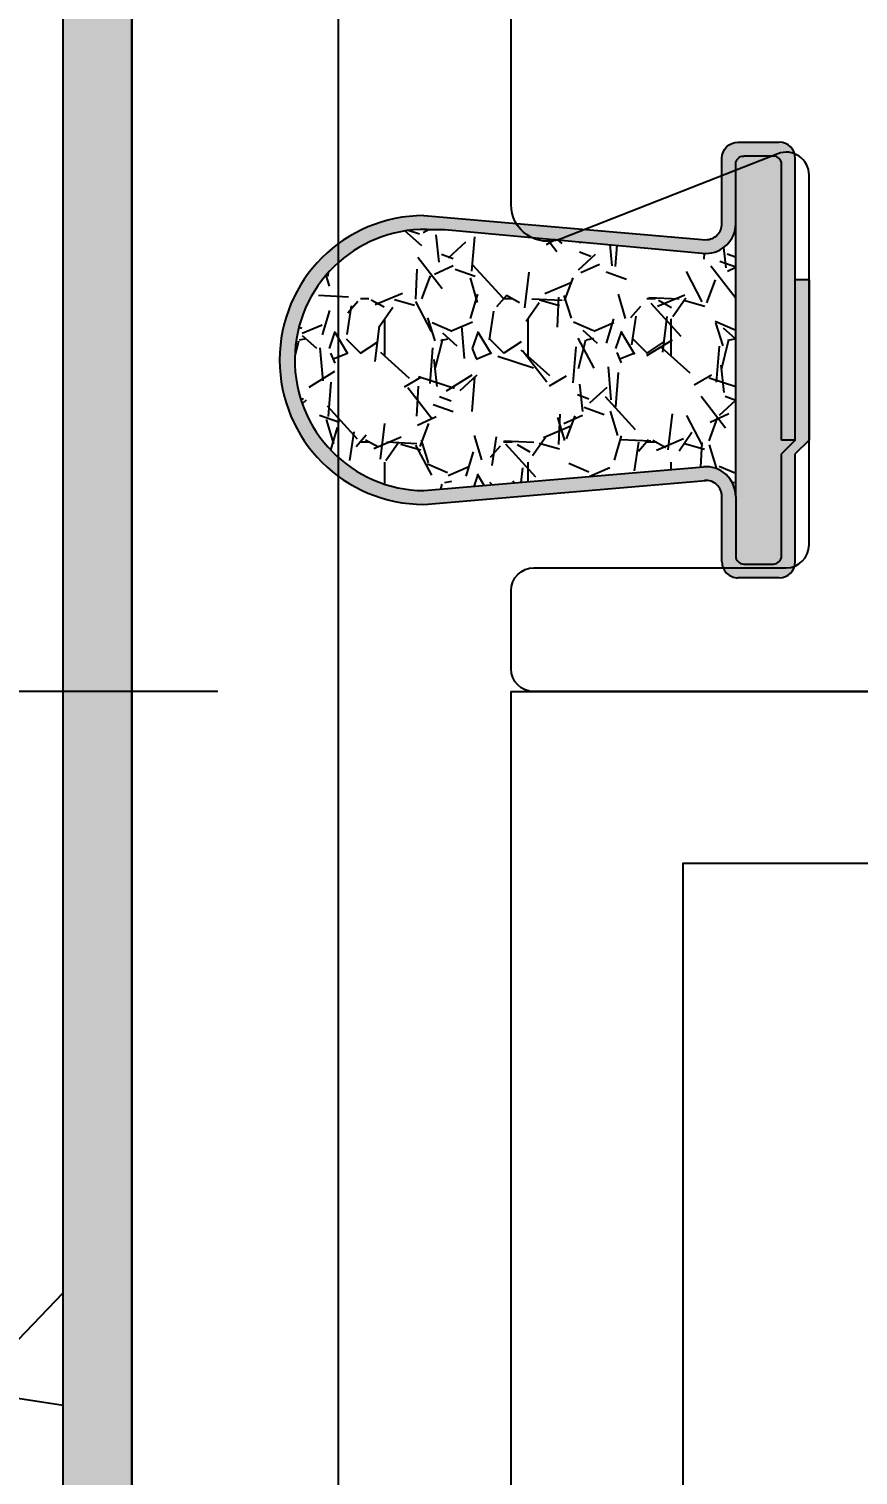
# Model space of a CAD drawing. Extents: x 0 to 79.8, y 0 to 38.2.
# Drawn here: x 5.604 to 5.965, y 29.303 to 29.934 of the extents above; entities that cross this region are included whole.
import ezdxf

# ---------------------------------------------------------------- set-up
doc = ezdxf.new("R2010")
doc.units = 0
doc.header["$MEASUREMENT"] = 0
doc.layers.get('0').update_dxf_attribs({"linetype": 'CONTINUOUS'})
doc.layers.get('DEFPOINTS').update_dxf_attribs({"color": 1, "linetype": 'CONTINUOUS'})
for name, color, linetype in [('DIM', 4, 'CONTINUOUS'), ('FRAME', 1, 'CONTINUOUS'), ('SILL-PAN', 7, 'CONTINUOUS'), ('TEXT', 7, 'CONTINUOUS'), ('TITLE-BLOCK', 7, 'CONTINUOUS'), ('WATERPROOF_MATL', 5, 'CONTINUOUS')]:
    doc.layers.add(name, color=color, linetype=linetype)
doc.styles.add('ROMANS', font='romans')
doc.styles.get("Standard").update_dxf_attribs({"font": 'simplex.shx'})
doc.dimstyles.new('QUARTER', dxfattribs={"dimscale": 4, "dimtxt": 0.06, "dimasz": 0.04999999999999999, "dimexe": 0.06, "dimexo": 0.032, "dimgap": 0.021, "dimtad": 0, "dimdec": 4, "dimzin": 4, "dimdsep": 46, "dimlunit": 5, "dimtxsty": 'ROMANS', "dimcen": 0.09, "dimadec": 0, "dimazin": 1, "dimtfac": 1, "dimtdec": 4, "dimtofl": 0, "dimtmove": 0, "dimatfit": 3, "dimfxl": 0, "dimtolj": 1, "dimtzin": 0, "dimarcsym": 0})
doc.dimstyles.new('QUARTER HORIZONTAL', dxfattribs={"dimscale": 4, "dimtxt": 0.06, "dimasz": 0.04999999999999999, "dimexe": 0.06, "dimexo": 0.032, "dimgap": 0.021, "dimtad": 0, "dimtih": 1, "dimtoh": 1, "dimdec": 4, "dimzin": 4, "dimdsep": 46, "dimlunit": 5, "dimtxsty": 'Standard', "dimcen": 0.09, "dimadec": 0, "dimazin": 1, "dimtfac": 1, "dimtdec": 4, "dimtofl": 0, "dimtmove": 0, "dimatfit": 3, "dimfxl": 0, "dimtolj": 1, "dimtzin": 0, "dimarcsym": 0})
doc.dimstyles.get("Standard").update_dxf_attribs({"dimtxt": 0.18, "dimasz": 0.18, "dimexe": 0.18, "dimexo": 0.0625, "dimgap": 0.09, "dimtad": 0, "dimtih": 1, "dimtoh": 1, "dimdec": 4, "dimzin": 0, "dimdsep": 46, "dimtxsty": 'Standard', "dimcen": 0.09, "dimadec": 0, "dimazin": 0, "dimtfac": 1, "dimtdec": 4, "dimtofl": 0, "dimtmove": 0, "dimatfit": 3, "dimfxl": 0, "dimtolj": 1, "dimtzin": 0, "dimarcsym": 0})

# ---------------------------------------------------------------- blocks, each defined once
blk = doc.blocks.new('*D127')
at = {"layer": 'DEFPOINTS', "color": 0}
for p in [(1.692680698425358, 29.64502077029914), (5.81389900099469, 29.64502077029914), (5.684648391647778, 28.51452125751251)]:
    blk.add_point(p, dxfattribs=at)
at = {"layer": 'TITLE-BLOCK', "color": 0, "lineweight": -2}
for p, q in [((1.692680698425358, 29.84502077029914), (1.692680698425358, 30.04502077029914)), ((5.68589900099469, 29.64502077029914), (1.452680698425357, 29.64502077029914)), ((5.556648391647778, 28.51452125751251), (1.452680698425358, 28.51452125751251)), ((1.692680698425358, 28.31452125751251), (1.692680698425358, 28.11452125751251))]:
    blk.add_line(p, q, dxfattribs=at)
at = {"layer": 'TITLE-BLOCK', "color": 0}
for points in [[(1.659347365092025, 29.84502077029914), (1.726014031758691, 29.84502077029914), (1.692680698425358, 29.64502077029914)], [(1.659347365092025, 28.31452125751251), (1.726014031758691, 28.31452125751251), (1.692680698425358, 28.51452125751251)]]:
    blk.add_solid(points, dxfattribs=at)
at = {"layer": 'TITLE-BLOCK', "color": 0, "insert": (1.692680698425366, 29.06452101390576), "char_height": 0.24, "attachment_point": 5}
blk.add_mtext('\\A1;1{\\H1x;\\S1/8;}"', dxfattribs=at)
blk = doc.blocks.new('*D128')
at = {"color": 0, "lineweight": -2}
for p, q in [((0.7658476520794513, 35.37450990862439), (0.7658476520794516, 33.85422986878273)), ((0.7658476520794528, 28.71452125751251), (0.7658476520794525, 30.23480129735416)), ((5.556648391647778, 28.51452125751251), (0.5258476520794524, 28.51452125751251))]:
    blk.add_line(p, q, dxfattribs=at)
at = {"color": 0}
for points in [[(0.7325143187461178, 35.37450990862439), (0.7991809854127846, 35.37450990862439), (0.7658476520794513, 35.57450990862439)], [(0.7325143187461194, 28.71452125751251), (0.7991809854127861, 28.71452125751251), (0.7658476520794528, 28.51452125751251)]]:
    blk.add_solid(points, dxfattribs=at)
at = {"layer": 'DEFPOINTS', "color": 0}
for p in [(0.7658476520794513, 35.57450990862439), (6.132512048931627, 35.57450990862439), (5.684648391647778, 28.51452125751251)]:
    blk.add_point(p, dxfattribs=at)
at = {"color": 0, "insert": (0.7658476520794609, 32.04451558306844), "char_height": 0.24, "attachment_point": 5, "rotation": 90, "style": 'ROMANS'}
blk.add_mtext('\\A1;NET FRAME HEIGHT', dxfattribs=at)
blk = doc.blocks.new('*D131')
at = {"color": 0, "lineweight": -2}
for p, q in [((1.692680698425357, 35.37450990862438), (1.692680698425357, 35.22519391089033)), ((1.692680698425358, 29.84502077029913), (1.692680698425358, 29.99433676803319)), ((5.68589900099469, 29.64502077029913), (1.452680698425358, 29.64502077029913))]:
    blk.add_line(p, q, dxfattribs=at)
at = {"color": 0}
for points in [[(1.659347365092024, 35.37450990862438), (1.72601403175869, 35.37450990862438), (1.692680698425357, 35.57450990862439)], [(1.659347365092025, 29.84502077029913), (1.726014031758691, 29.84502077029913), (1.692680698425358, 29.64502077029913)]]:
    blk.add_solid(points, dxfattribs=at)
at = {"layer": 'DEFPOINTS', "color": 0}
for p in [(1.692680698425357, 35.57450990862439), (6.13251204893157, 35.57450990862439), (5.81389900099469, 29.64502077029913)]:
    blk.add_point(p, dxfattribs=at)
at = {"color": 0, "insert": (1.692680698425366, 32.60976533946175), "char_height": 0.24, "attachment_point": 5, "rotation": 90, "style": 'ROMANS'}
blk.add_mtext('\\A1;JAMB HEIGHT (NHF-1.125")', dxfattribs=at)
blk = doc.blocks.new('3774-TRACK_SUPPORT')
at = {"layer": 'TEXT'}
blk.add_lwpolyline([(-0.05000000000001136, -0.6260004872076111), (-0.7539997968843295, -0.6260004872076111), (-0.7539997968843295, -1.216000487207586), (-0.828999796884375, -1.216000487207586), (-0.828999796884375, -0.626000487207668), (-0.953999796884375, -0.626000487207668), (-0.953999796884375, -0.1760004872075657), (-0.6839997968843932, -0.1760004872076226), (-0.6839997968843932, -0.2510004872076112), (-0.8789997968843295, -0.2510004872076112), (-0.8789997968843295, -0.5510004872076225), (-0.1874999999999432, -0.5510004872076225, 0.414213562373095)], format="xyb", dxfattribs=at)
blk = doc.blocks.new('*U110')
at = {"layer": 'FRAME'}
blk.add_lwpolyline([(0.695293722377869, -0.4399999999999409), (0.6449999999999818, -0.4399999999999409, 0.4142135623730951), (0.6050000000000182, -0.4800000000000182), (0.6050000000000182, -0.6800004872134195, -0.4142135623730951), (0.5850000000000364, -0.7000004872134014), (0.4357039861587282, -0.7000004872134014), (0.3651324714081738, -0.7000004872134014), (0.009999999999990905, -0.7000004872134014, -0.414213562373094), (0, -0.6900004872134105), (0, -0.6560004872134186, -0.4142135623730951), (0.009999999999990905, -0.6460004872134277), (0.1200000000000045, -0.6460004872134277, 0.4142135623730951), (0.1299999999999955, -0.6360004872134368), (0.1299999999999955, -0.4746324154476724, 0.528549106776105), (0.1163456096550135, -0.4653240626822139), (0.02184702455201659, -0.5024235072041847, -0.5285491067761047), (0, -0.4875301427794057), (0, -0.3980004872134373)], format="xyb", dxfattribs=at)
at = {"layer": 'DIM'}
blk.add_blockref('3774-TRACK_SUPPORT', (0.9539997968844318, -0.5240000000057788), dxfattribs=at)
blk = doc.blocks.new('*U269')
h = blk.add_hatch(color=7)
h.dxf.hatch_style = 1
h.paths.add_polyline_path([(-0.06244228641652898, 0.1619882729286112), (-0.0520159362549512, 0.03959539549218635, -0.4393819219709624), (-0.05899056916341916, 0.03200000000000003), (-0.08744328750798944, 0.03199999999999958, 0.414213562373092), (-0.09444328750798936, 0.02499999999999958), (-0.09444328750798936, 0.006999999999999534, 0.4142135623730894), (-0.08744328750798935, -3.33066907387547e-16), (-0.04044228750799125, 0), (-0.03444328750798856, -0.0060000000000002), (0.03555771249200922, -0.0060000000000002), (0.03555771249200923, -2.775557561562891e-17), (-0.03444328750798852, 0), (-0.04044228750799118, 0.005999999999999645), (-0.08494328750798986, 0.005999999999999617, -0.4142135623730941), (-0.08844328750798985, 0.00949999999999962), (-0.08844328750798985, 0.02249999999999991, -0.414213562373071), (-0.08494328750798988, 0.02599999999999963), (-0.05899056916341897, 0.02600000000000002, 0.4393819219709506), (-0.04603767947626435, 0.0401057344854886), (-0.05644207855980712, 0.1619858380355864, -1.000618141417038), (0.05755671249201022, 0.160705716355984), (0.05755671249201023, 0.152869), (0.04705771705673792, 0.03901089416962103, 0.414459032046027), (0.06005771249200897, 0.02599999999999977), (0.08605771249200875, 0.02599999999999963, -0.4142135623730931), (0.08955771249200875, 0.02249999999999963), (0.08955771249200878, 0.009499999999999814, -0.4142135623731137), (0.08605771249200878, 0.005999999999999589), (-0.03444328750798853, 0.005999999999999645), (-0.03444328750798853, 0), (0.0885567124920108, -3.33066907387547e-16, 0.4142135623730951), (0.09555671249201081, 0.006999999999999673), (0.09555671249201081, 0.02499999999999974, 0.4142135623730885), (0.0885567124920108, 0.03199999999999958), (0.06005771249200895, 0.03199999999999983, -0.4142135623729288), (0.05305771249200897, 0.0389999999999959), (0.0635577124920091, 0.1620000000000135, 1.000093076325736)])
h = blk.add_hatch()
h.set_pattern_fill('GRAVEL', scale=0.0625)
h.set_pattern_definition([(228.012787504, (-0.01399056916341923, 0.08849999999999991), (-0.5000000000000039, -0.5625000000000002), [0.0084085, -0.8324430029421062]), (184.969740728, (-0.01961556916341944, 0.08224999999999982), (0.7499999999999984, 0.06250000000000219), [0.01442925, -1.428495297576875]), (132.510447078, (-0.03399056916341969, 0.08099999999999985), (0.6250000000000073, -0.6874999999999916), [0.01017425, -1.007252037256231]), (267.273689006, (-0.05836556916341973, 0.06537499999999985), (0.06250000000000151, 1.250000000000001), [0.013139875, -1.300847377601812]), (292.833654178, (-0.0589905691634196, 0.0522499999999998), (-0.3124999999999993, 0.7500000000000018), [0.0128846875, -1.275585820505518]), (357.273689006, (-0.05399056916341971, 0.04037499999999983), (-1.250000000000001, 0.0625000000000016), [0.013139875, -1.300847377601812]), (37.6942404667, (-0.04086556916341966, 0.03974999999999984), (-0.8124999999999999, -0.6249999999999983), [0.0173768125, -1.72030303430725]), (72.2553283749, (-0.02711556916341973, 0.05037499999999973), (0.4375000000000017, 1.375), [0.01640549999999999, -1.624145093550837]), (121.429565615, (-0.02211556916341983, 0.06599999999999973), (-0.5000000000000012, 0.8124999999999992), [0.013184375, -1.305254569358062]), (175.236358309, (-0.0289905691634198, 0.07724999999999971), (0.687499999999999, -0.06250000000000237), [0.015052, -0.7375476611745188]), (222.397437798, (-0.04399056916341948, 0.0784999999999999), (-0.7499999999999977, -0.6874999999999982), [0.0194655, -1.927085937799681]), (138.814074834, (0.003509430836579952, 0.06474999999999975), (-0.4375000000000021, 0.375), [0.006643812499999998, -0.6577403007959185]), (171.46923439, (-0.001490569163419941, 0.06912499999999977), (0.8124999999999999, -0.1249999999999997), [0.0126398125, -1.251344463509813]), (225, (-0.01399056916341923, 0.07099999999999984), (-6.938893903907228e-18, -0.06249999999999581), [0.0088388125, -0.07954953514831875]), (203.198590514, (-0.01836556916341969, 0.0784999999999999), (0.3124999999999993, 0.1249999999999985), [0.004759875, -0.4712259441164938]), (291.801409486, (-0.02274056916341927, 0.07662499999999983), (-0.06249999999998024, 0.1875000000000064), [0.0067314375, -0.3298413629459063]), (30.96375653209999, (-0.02024056916341976, 0.07037499999999974), (0.1875000000000033, 0.1249999999999987), [0.0109330625, -0.3535014309278312]), (161.565051177, (-0.01086556916341941, 0.07599999999999973), (0.1250000000000007, -0.06249999999999854), [0.007905687499999998, -0.1897366662605249]), (16.389540334, (-0.0589905691634196, 0.07662499999999983), (0.6249999999999979, 0.1875000000000027), [0.011075, -1.096427821666837]), (70.3461759419, (-0.0483655691634195, 0.07974999999999988), (-0.2500000000000763, -0.6875000000002123), [0.0092913125, -0.9198379842074375]), (293.198590514, (-0.01086556916341941, 0.08849999999999991), (-0.1249999999999982, 0.3124999999999994), [0.0095196875, -0.4664661316164938]), (343.610459666, (-0.007115569163419266, 0.07974999999999988), (-0.6249999999999979, 0.1875000000000027), [0.011075, -1.096427821666812]), (339.44395478, (-0.0589905691634196, 0.03787499999999977), (-0.3125000000000023, 0.1250000000000015), [0.01068, -0.5233202340823435]), (294.775140569, (-0.04899056916341982, 0.03412499999999985), (-0.3125000000000003, 0.6875000000000001), [0.008948625, -0.88591519145475]), (66.8014094864, (-0.01024056916341998, 0.0259999999999998), (0.1249999999999988, 0.3124999999999981), [0.0095196875, -0.4664661316164938]), (17.3540246363, (-0.006490569163419835, 0.03474999999999984), (-0.8124999999999986, -0.2499999999999977), [0.0104769375, -1.03721397589]), (69.44395478040002, (-0.04086556916341966, 0.0259999999999998), (-0.1250000000000004, -0.3124999999999972), [0.005339999999999998, -0.5286602340823435]), (101.309932474, (-0.01399056916341923, 0.0259999999999998), (-0.06249999999999774, 0.2500000000000008), [0.003186875, -0.31550184459955]), (165.963756532, (-0.01461556916341955, 0.02912499999999985), (0.1874999999999974, -0.06250000000000008), [0.0128846875, -0.2448094141011063]), (186.009005957, (-0.02711556916341973, 0.03224999999999978), (0.6250000000000029, 0.06249999999999895), [0.011940625, -1.182120198408925]), (303.690067526, (-0.02024056916341976, 0.06474999999999975), (-0.0624999999999992, 0.1249999999999991), [0.009013874999999996, -0.2163330797165]), (353.157226587, (-0.01524056916341987, 0.05724999999999991), (1.062500000000001, -0.1250000000000033), [0.015737125, -1.557972664001769]), (60.9453959009, (0.0003844308365801297, 0.05537499999999984), (-0.2499999999999985, -0.4374999999999986), [0.006434749999999999, -0.6370421338116875]), (90, (0.003509430836579952, 0.06099999999999983), (-0.06249999999999999, 0.0625), [0.00375, -0.05875]), (120.256437164, (-0.02836556916341948, 0.03412499999999985), (0.2500000000000006, -0.4375000000000005), [0.00868275, -0.8595949993406126]), (48.01278750420001, (-0.03274056916341994, 0.0416249999999998), (0.5, 0.5624999999999984), [0.016817, -0.8240345029421061]), (0, (-0.02149056916341952, 0.05412499999999987), (0.0625, 0.0625), [0.01625, -0.04625]), (325.3048464690001, (-0.005240569163419195, 0.05412499999999987), (0.6250000000000087, -0.4374999999999891), [0.009882124999999997, -0.9783296438026248]), (254.054604099, (0.00288443083658052, 0.04849999999999988), (-0.06250000000000236, -0.2500000000000003), [0.009100125, -0.4459067430800313]), (207.645975364, (0.0003844308365801297, 0.03974999999999984), (-1.187499999999997, -0.625000000000003), [0.0148165625, -1.466842136391212]), (175.42607874, (-0.01274056916341948, 0.03287499999999977), (-0.8124999999999971, 0.06250000000000008), [0.0156749375, -1.551817087998056])])
h.paths.add_polyline_path([(-0.04603767947626435, 0.0401057344854886, -0.439381921970955), (-0.05899056916341917, 0.02600000000000004), (0.06005771249200896, 0.02599999999999981, -0.4144590320460285), (0.04705771705673792, 0.03901089416962114), (0.05755671249201022, 0.152869), (0.05755671249201022, 0.1607057163559876, 1.000618141418011), (-0.05644207855980712, 0.1619858380355864)])
h = blk.add_hatch(color=7)
h.dxf.hatch_style = 1
h.paths.add_polyline_path([(0.08605771249200878, 0.00599999999999962, 0.4142135623730953), (0.08955771249200878, 0.009499999999999622), (0.08955771249200878, 0.02249999999999944, 0.4142135623731117), (0.08605771249200878, 0.02599999999999963), (-0.05894328750799005, 0.02599999999999991), (-0.08494328750798985, 0.02599999999999963, 0.4142135623730956), (-0.08844328750798985, 0.02249999999999963), (-0.08844328750798985, 0.009499999999999339, 0.4142135623730704), (-0.08494328750798986, 0.00599999999999962), (-0.04044228750799117, 0.005999999999999673), (-0.03444328750798853, 0), (-0.03444328750798853, 0.005999999999999671)])
for p, q in [((-0.062443287507989, 0.162), (-0.0519432875079886, 0.03899999999999981)), ((-0.05644328750798877, 0.162), (-0.04603767947626469, 0.04010573448548871)), ((0.06355771249200792, 0.162), (0.0530577124920093, 0.03899999999999981)), ((0.05755671249201022, 0.1607619999999993), (0.05755671249201022, 0.152869)), ((0.05755671249201022, 0.152869), (0.04705671249200982, 0.03899999999999981)), ((-0.08744328750798935, 0.0319999999999997), (-0.05894328750799005, 0.0319999999999997)), ((0.06005771249200897, 0.0319999999999997), (0.0885567124920108, 0.0319999999999997)), ((-0.05899056916341916, 0.02600000000000002), (-0.08494328750798985, 0.02599999999999991)), ((-0.05894328750799005, 0.02599999999999991), (0.08605771249200878, 0.02599999999999991)), ((-0.09444328750798903, 0.006999999999999673), (-0.09444328750798903, 0.02499999999999958)), ((-0.0884432875079888, 0.02249999999999963), (-0.0884432875079888, 0.00949999999999962)), ((0.0895577124920095, 0.00949999999999962), (0.0895577124920095, 0.02249999999999963)), ((0.09555671249201048, 0.02499999999999958), (0.09555671249201048, 0.006999999999999673)), ((-0.08744328750798935, 0), (-0.04044228750799128, 0)), ((-0.08494328750798985, 0.005999999999999783), (-0.04044228750799128, 0.005999999999999672)), ((-0.03444328750798853, 0), (-0.04044228750799128, 0.005999999999999783)), ((-0.03444328750798853, -0.006000000000000227), (-0.04044228750799128, 0)), ((-0.03444328750798853, 0.005999999999999672), (0.08605771249200878, 0.005999999999999783)), ((-0.03444328750798853, 0), (-0.03444328750798853, 0.005999999999999783)), ((-0.03444328750798853, 0), (0.0885567124920108, 0)), ((0.03555771249200923, -0.006000000000000227), (0.03555771249200923, 0)), ((0.03555771249200923, -0.006000000000000227), (-0.03444328750798853, -0.006000000000000227))]:
    blk.add_line(p, q)
for centre, radius, start, end in [((0.0005577124920090881, 0.162), 0.063, 0, 180), ((0.0005577124920090881, 0.1613809999999997), 0.057003, 359.37793, 179.377914), ((-0.05899056916341916, 0.03900000000000003), 0.013, 270, 4.879273783006067), ((-0.05899056916341916, 0.03900000000000003), 0.007000000000000001, 270, 4.879273783006067), ((0.06005771249200897, 0.03899999999999981), 0.013, 180, 270), ((0.06005771249200897, 0.03899999999999981), 0.007, 180, 270.000061), ((-0.08744328750798935, 0.02499999999999958), 0.007, 90.00000000000001, 180.000015), ((-0.08494328750798985, 0.02249999999999963), 0.0035, 90.00000000000001, 179.999985), ((-0.08744328750798935, 0.006999999999999673), 0.007, 180, 270), ((-0.08494328750798985, 0.00949999999999962), 0.0035, 180, 270), ((0.08605771249200878, 0.00949999999999962), 0.0035, 270, 0), ((0.0885567124920108, 0.006999999999999673), 0.007, 270, 0)]:
    blk.add_arc(centre, radius, start, end)
at = {"extrusion": (0, 0, -1)}
for centre, radius, end in [((-0.0885567124920108, 0.02499999999999958), 0.007, 179.999985), ((-0.08605771249200878, 0.02249999999999963), 0.0035, 180.000015)]:
    blk.add_arc(centre, radius, 90.00000000000001, end, dxfattribs=at)

msp = doc.modelspace()

# ---------------------------------------------------------------- hatches: boundary and pattern name
at = {"layer": 'TITLE-BLOCK'}
h = msp.add_hatch(dxfattribs=at)
h.set_pattern_fill('AR-CONC', color=256, scale=0.1, style=0)
h.set_pattern_definition([(49.99999999999999, (79.89276619132715, 29.92362704895002), (0.7172601826007535, -0.06275213498259512), [0.07500000000000001, -0.8250000000000001]), (355, (79.89276619132715, 29.92362704895002), (-0.138751333613, 0.7521921337000119), [0.06, -0.66]), (100.4514, (79.95253787132714, 29.91839770895002), (0.5785093817140216, 0.6894395420609536), [0.06374018999999984, -0.7011421119999985]), (46.18420000000002, (79.89276619132715, 30.12362704895001), (1.067241048625645, -0.1655190143290181), [0.1124999999999999, -1.237499999999998]), (96.6356, (79.98170293632714, 30.10983374195001), (0.9346627055487033, 0.9741178709004418), [0.095610288, -1.051713]), (351.1842, (79.89276619132715, 30.12362704895001), (0.9346619451336272, 0.9741186009253247), [0.09000000000000001, -0.9900000000000001]), (21, (79.99276619132715, 30.07362704895002), (0.5969070521184617, -0.4026188906653388), [0.07500000000000001, -0.8250000000000001]), (326.0000000000001, (79.99276619132715, 30.07362704895002), (0.2433153319215817, 0.7251500450468531), [0.06, -0.66]), (71.4514, (80.04250842432714, 30.04007544295001), (0.84022262858149, 0.3225304967099524), [0.06374019000000002, -0.701142112]), (37.50000000000001, (79.89276619132715, 29.92362704895002), (0.01215985531729067, 0.3328938538313115), [0, -0.652, 0, -0.67, 0, -0.6625000000000001]), (7.499999999999999, (79.89276619132715, 29.92362704895002), (0.2630695374421486, 0.3944117118823602), [0, -0.382, 0, -0.637, 0, -0.2525]), (327.5, (79.66976619132714, 29.92362704895002), (0.5338224361724091, -0.0225548717343798), [0, -0.25, 0, -0.78, 0, -1.035]), (317.5, (79.56976619132715, 29.92362704895002), (0.5831861693423862, 0.1001049823323176), [0, -0.325, 0, -0.518, 0, -0.735])])
h.paths.add_polyline_path([(5.618398391647808, 28.48452125751254), (5.618398391647808, 30.54202125751252), (4.735086744330864, 30.54202125751252), (4.595865830906327, 30.28026609836034), (4.541747924227067, 29.55261745863174), (4.595865830906313, 28.72812854685083), (4.931701386718537, 27.44831252893766), (5.605651245429073, 26.71174469268729), (8.308192065218087, 26.3388048053188), (11.73280755635393, 26.45896752684252), (12.46652686543366, 27.20471871949417), (12.72981719177287, 28.01885563655618), (12.85408377354051, 28.9659560932122), (12.83899257713252, 29.97162009354343), (12.81493030450726, 30.54202125751252), (11.73339839164802, 30.54202125751252), (11.73339839164802, 28.48452125751255), (11.61514839164806, 28.48452125751255), (11.61514839164806, 28.08081338042908), (11.76381235552793, 27.93214941654917), (11.67440940496147, 27.75586539057382), (11.79795696100916, 27.60500637945493), (11.65536935013176, 27.44157707031103), (11.77862632911194, 27.24546135458), (11.70406951281018, 26.92201019952709), (11.36317464600194, 26.96169947420138), (11.01362131201053, 26.77975836972116), (10.82969987892433, 26.84446294603385), (10.51528194559945, 26.75632195925386), (10.29573677070847, 26.94052087166045), (9.690130803608668, 26.79252296487719), (9.463531225036263, 26.95881316308395), (9.531557662798718, 27.2637334562596), (9.384007561734165, 27.43246144790804), (9.480575338341048, 27.78380751313909), (9.406537794889012, 27.90535070281872), (9.552648391648006, 28.08081338042912), (9.552648391648063, 28.48452125751255)])
at = {"layer": 'WATERPROOF_MATL'}
msp.add_hatch(color=7, dxfattribs=at).paths.add_polyline_path([(5.648398391647895, 30.54202125751252), (5.648398391647781, 28.51452125751255), (11.70339839164793, 28.51452125751255), (11.70339839164793, 30.54202125751252), (11.73339839164802, 30.54202125751252), (11.73339839164802, 28.48452125751252), (5.618398391647808, 28.48452125751252), (5.618398391647808, 30.54202125751252)])

# ---------------------------------------------------------------- linework, layer by layer
at = {"layer": 'SILL-PAN', "color": 7}
msp.add_lwpolyline([(5.648398391647895, 30.54202125751252), (5.738398391647927, 30.54202125751252), (5.738398391647927, 28.60452125751252), (11.6133983916479, 28.60452125751252), (11.6133983916479, 30.54202125751252), (11.70339839164793, 30.54202125751252), (11.70339839164793, 28.51452125751255), (5.648398391647781, 28.51452125751255)], close=True, dxfattribs=at)
at = {"layer": 'WATERPROOF_MATL', "color": 7}
msp.add_lwpolyline([(5.648398391647895, 30.54202125751252), (5.648398391647781, 28.51452125751255), (11.70339839164793, 28.51452125751255), (11.70339839164793, 30.54202125751252), (11.73339839164802, 30.54202125751252), (11.73339839164802, 28.48452125751252), (5.618398391647808, 28.48452125751252), (5.618398391647808, 30.54202125751252)], close=True, dxfattribs=at)

# ---------------------------------------------------------------- block references
at = {"rotation": 90}
msp.add_blockref('*U269', (5.937898594763467, 29.78914759368991), dxfattribs=at)
at = {"layer": 'DIM'}
msp.add_blockref('*U110', (5.813898594763479, 30.34502125751246), dxfattribs=at)

# ---------------------------------------------------------------- dimensions: what is measured, and where the dimension line sits
for base, p1, p2, text, picture, middle in [((0.7658476520794513, 35.57450990862439), (5.684648391647777, 28.51452125751249), (6.132512048931623, 35.57450990862438), 'NET FRAME HEIGHT', '*D128', (0.7658476520794609, 32.04451558306844)), ((1.692680698425357, 35.57450990862439), (5.813899000994688, 29.64502077029912), (6.132512048931567, 35.57450990862437), 'JAMB HEIGHT (NHF-1.125")', '*D131', (1.692680698425366, 32.60976533946175))]:
    dim = msp.add_linear_dim(base=base, p1=p1, p2=p2, angle=90, text=text, dimstyle='QUARTER', override={"dimpost": '"', "dimse2": 1})
    dim.commit()
    dim.dimension.update_dxf_attribs({"geometry": picture, "text_midpoint": middle})
at = {"layer": 'TITLE-BLOCK'}
dim = msp.add_linear_dim(base=(1.692680698425358, 29.64502077029914), p1=(5.684648391647777, 28.51452125751249), p2=(5.813899000994688, 29.64502077029913), angle=90, dimstyle='QUARTER HORIZONTAL', override={"dimpost": '"'}, dxfattribs=at)
dim.commit()
dim.dimension.update_dxf_attribs({"geometry": '*D127', "text_midpoint": (1.692680698425366, 29.06452101390576), "dimtype": 160})

# ---------------------------------------------------------------- leaders
at = {"layer": 'TEXT'}
msp.add_leader([(6.182678470508897, 29.70702077029902), (5.549301305930619, 32.59786774373532), (5.174301305930619, 32.59786774373532)], dimstyle='Standard', dxfattribs=at)

doc.saveas('drawing.dxf')
